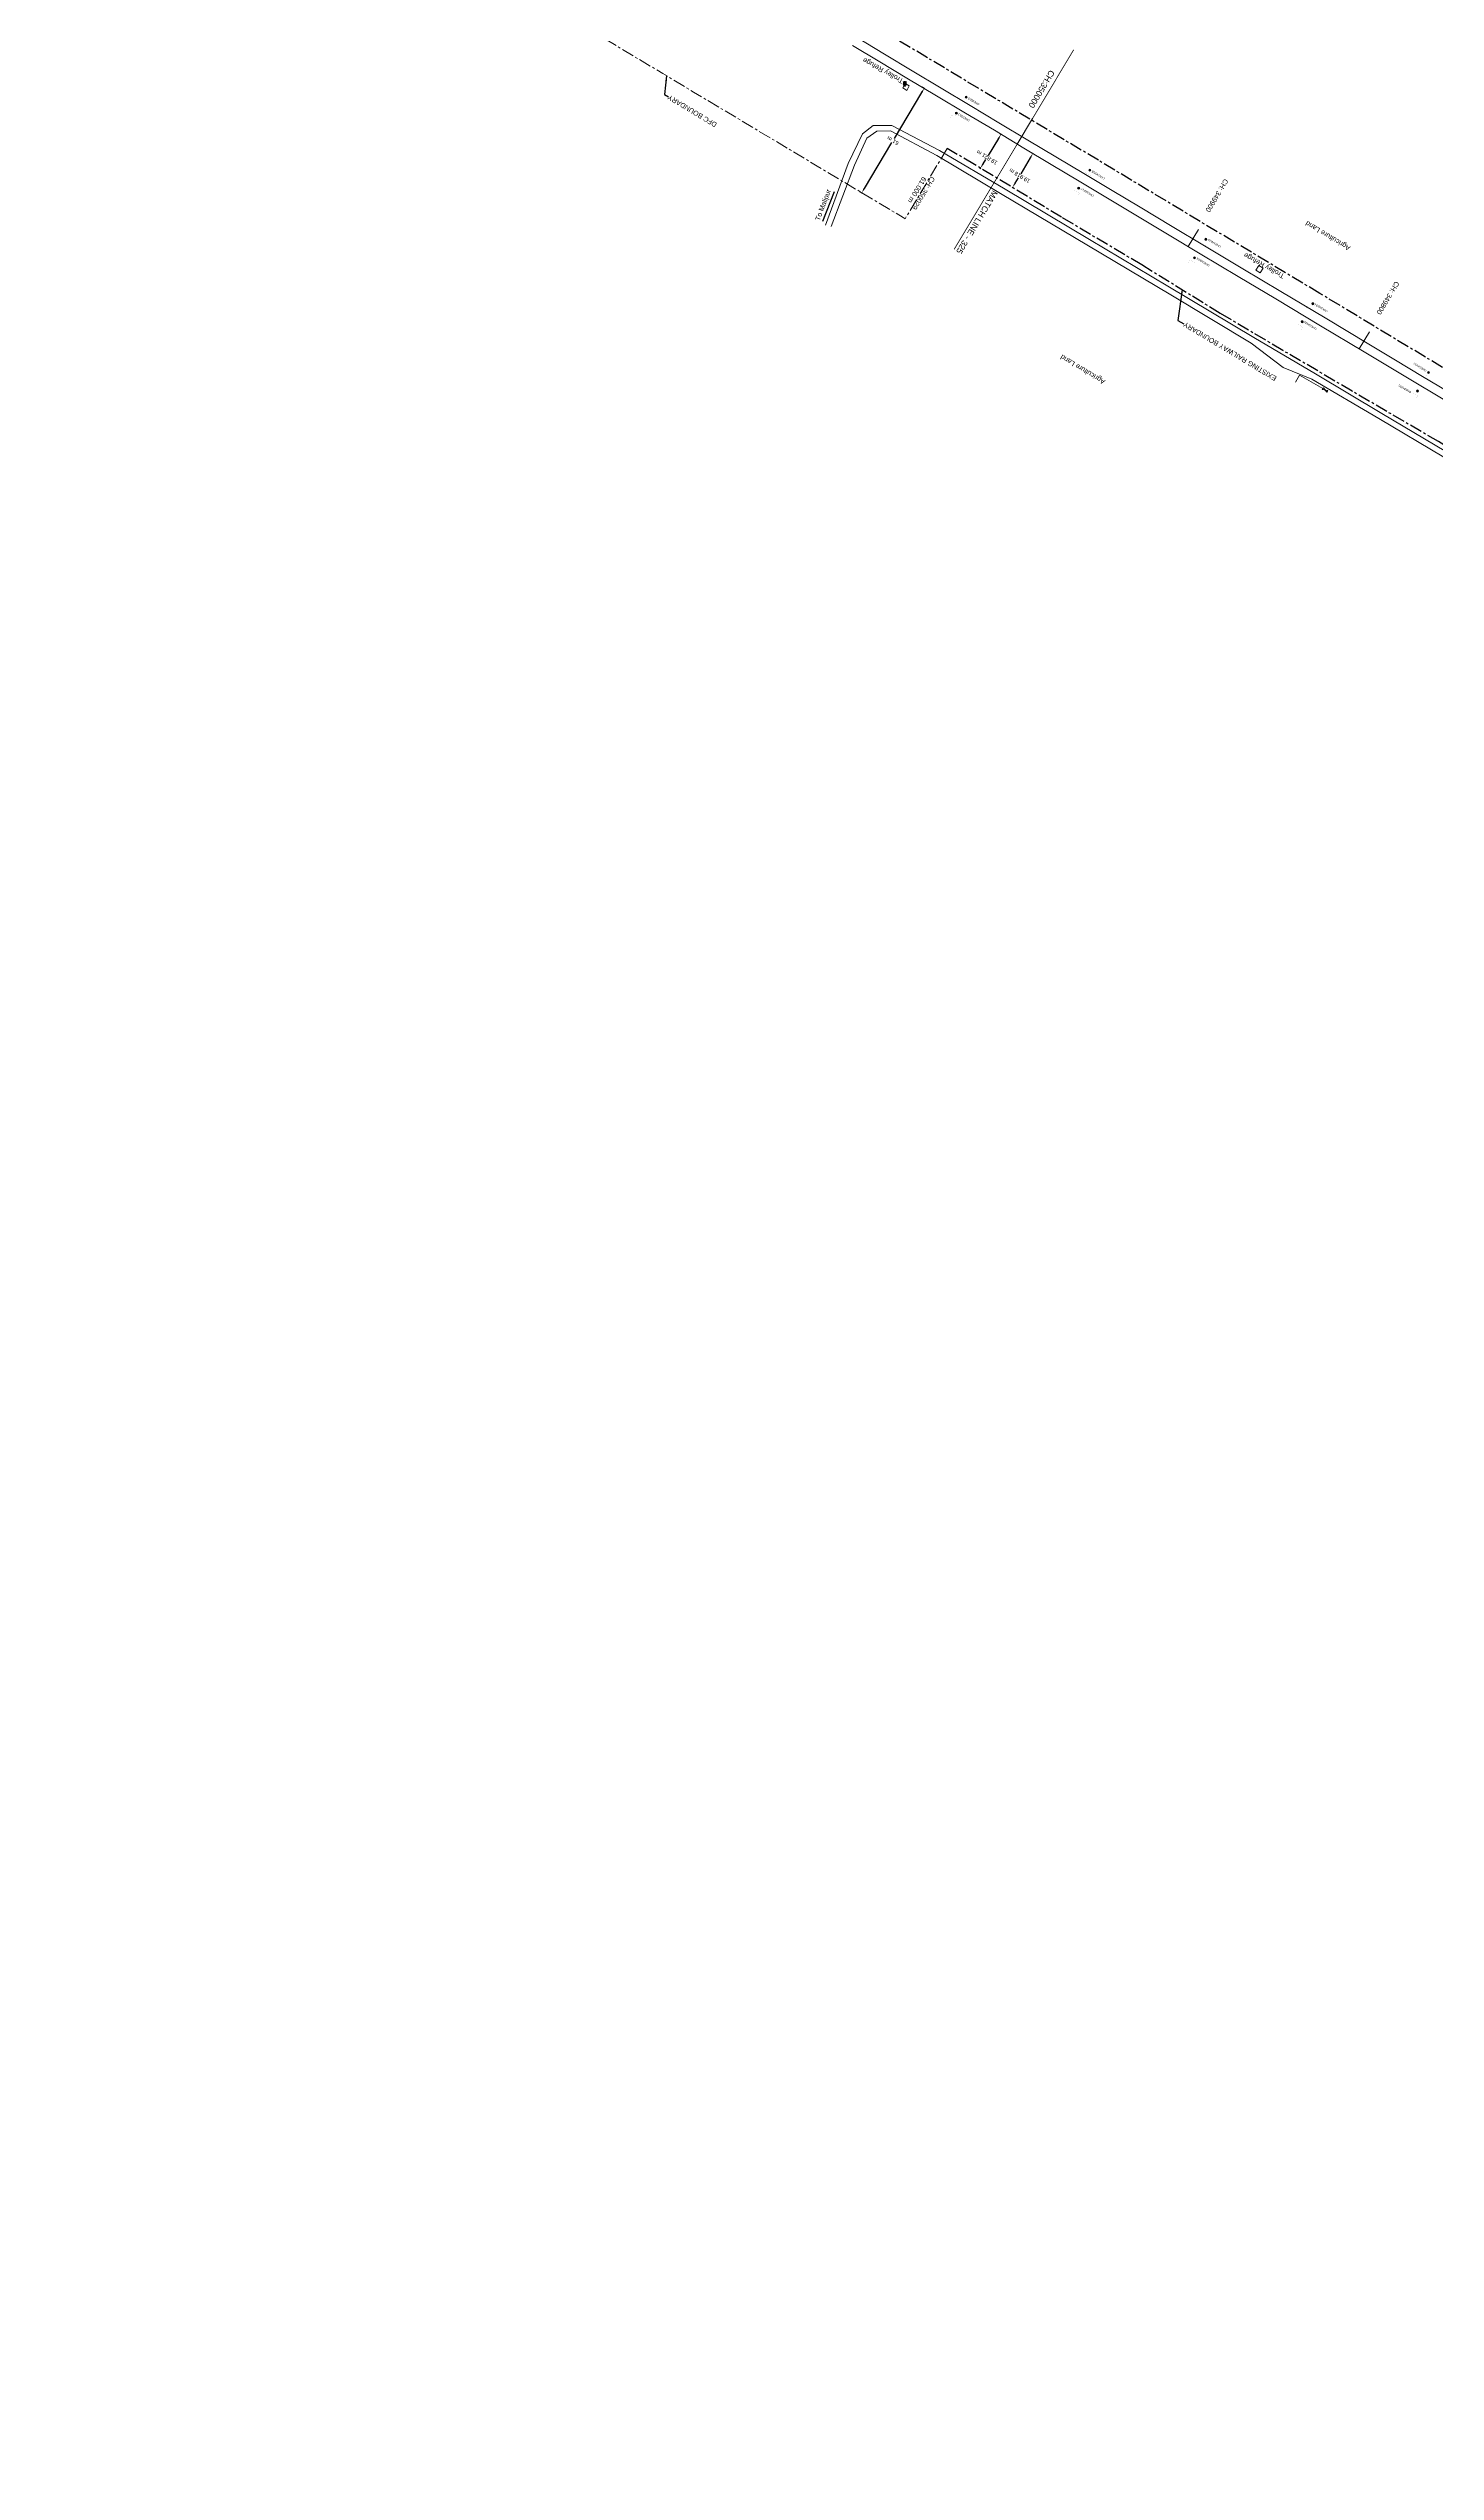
# Model space of a CAD drawing. Header units: metres. Extents: x 593168 to 611286, y 3401475 to 3412398.
# Drawn here: x 602197 to 602893, y 3405489 to 3406704 of the extents above; entities that cross this region are included whole.
import ezdxf
from ezdxf.enums import TextEntityAlignment as Align

# ---------------------------------------------------------------- set-up
doc = ezdxf.new("R2010")
doc.units = ezdxf.units.M
doc.header["$MEASUREMENT"] = 0
doc.linetypes.add('CENTER', pattern=[2, 1.25, -0.25, 0.25, -0.25])
doc.linetypes.add('PHANTOM2', pattern=[1.25, 0.625, -0.125, 0.125, -0.125, 0.125, -0.125])
doc.layers.get('Defpoints').update_dxf_attribs({"lineweight": 0})
for name, color, linetype, lineweight in [('Cart Track', 34, 'Continuous', 0), ('Compound Wall', 251, 'Continuous', 0), ('DFCC BOUNDARY', 6, 'CENTER', 0), ('Existing IR Chainage', 7, 'Continuous', 0), ('Existing IR Track', 7, 'Continuous', 0), ('Gate', 251, 'Continuous', 0), ('OHE MAST', 8, 'Continuous', 0), ('OHE MAST TEXT', 8, 'Continuous', 0), ('Side Details', 251, 'Continuous', 0), ('Sign Board', 251, 'Continuous', 0), ('Subroad Edge', 34, 'Continuous', 0), ('Text1', 251, 'Continuous', 0), ('Trolley Stand', 251, 'Continuous', 0)]:
    doc.layers.add(name, color=color, linetype=linetype, lineweight=lineweight)
doc.layers.add('Existing Railway Boundary', color=7, linetype='CENTER')
doc.layers.add('MATCH LINE', color=7, linetype='Continuous')
doc.styles.get("Standard").update_dxf_attribs({"font": 'arial.ttf'})
doc.styles.add('Style-Arial', font='arial.ttf')
doc.dimstyles.new('ISO-25', dxfattribs={"dimtxt": 2.5, "dimasz": 2.5, "dimexe": 1.25, "dimexo": 0.625, "dimtad": 1, "dimtxsty": 'Standard', "dimcen": 2.5, "dimadec": 0, "dimazin": 0, "dimtfac": 1, "dimtmove": 0, "dimatfit": 3, "dimfxl": 1, "dimarcsym": 0})
doc.dimstyles.get("Standard").update_dxf_attribs({"dimtxt": 2.5, "dimasz": 0.18, "dimexe": 0.18, "dimexo": 0.0625, "dimgap": 0.09, "dimtad": 0, "dimtih": 1, "dimtoh": 1, "dimdec": 3, "dimzin": 0, "dimdsep": 46, "dimtxsty": 'Standard', "dimcen": 0.09, "dimaunit": 1, "dimadec": 4, "dimazin": 0, "dimtfac": 1, "dimtdec": 3, "dimtofl": 0, "dimtmove": 0, "dimatfit": 3, "dimfxl": 1, "dimtolj": 1, "dimtzin": 0, "dimarcsym": 0})

# ---------------------------------------------------------------- blocks, each defined once
blk = doc.blocks.new('GT')
at = {"layer": 'Gate'}
for p, q in [((-0.5, -0.5), (-0.5, 0.5)), ((-0.5, 0.5), (0.5, -0.5)), ((0.5, 0.5), (0.5, -0.5))]:
    blk.add_line(p, q, dxfattribs=at)
blk.add_lwpolyline([(0.5, 0.5), (-0.5, -0.5)], dxfattribs=at)
blk = doc.blocks.new('SIG')
for color, points in [(1, [(-0.2, 0.4, 0.180295), (0, 0.3, -0.00255), (0, 0.3, -0.00255), (0, 0.3, 0.180295), (0.2, 0.4, -0.002654), (0.2, 0.4, 0.184495), (0.3, 0.7, 1.000001), (-0.3, 0.7, 0.184495), (-0.2, 0.4, -0.002654)]), (2, [(0.2, -0.2, -0.002654), (0.2, -0.2, 0.184495), (0.3, 0, 1.000001), (-0.3, 0, 0.184495), (-0.2, -0.2, -0.002654), (-0.2, -0.2, 0.180295), (0, -0.3, -0.00255), (0, -0.3, -0.00255), (0, -0.3, 0.180295)]), (3, [(0.2, -0.9, -0.002654), (0.2, -0.9, 0.184495), (0.3, -0.6, 1.000001), (-0.3, -0.6, 0.184495), (-0.2, -0.9, -0.002654), (-0.2, -0.9, 0.395599)])]:
    blk.add_hatch(color=color).paths.add_polyline_path(points)
for p, q in [((-0.3, 1), (-0.3, -0.9)), ((0.3, -0.9), (0.3, 1))]:
    blk.add_line(p, q)
for points in [[(-0.3, 1), (-0.8, 1, 0.198758), (-0.4, 0.4, 0.003814), (-0.3, 0.4, 0.003814)], [(-0.3, 0.3), (-0.8, 0.3, 0.198758), (-0.4, -0.2, 0.003727), (-0.3, -0.3, 0.003727)], [(0.3, 1), (0.8, 1, -0.198758), (0.4, 0.4, -0.003814), (0.3, 0.4, -0.003814)], [(0.3, 0.3), (0.8, 0.3, -0.198758), (0.4, -0.2, -0.003727), (0.3, -0.3, -0.003727)], [(-0.3, -0.3), (-0.8, -0.3, 0.198758), (-0.4, -0.9, 0.003639), (-0.3, -0.9)], [(0.3, -0.3), (0.8, -0.3, -0.198758), (0.4, -0.9, -0.003639), (0.3, -0.9)]]:
    blk.add_lwpolyline(points, format="xyb")
for centre, radius, start, end in [((0, 0.9), 0.324, 12.4049, 167.5951), ((0, 0.8), 0.357, 27.7578, 152.2422), ((0, -0.9), 0.324, 181.4572, 358.5428)]:
    blk.add_arc(centre, radius, start, end)
blk = doc.blocks.new('OHE MAST')
h = blk.add_hatch(color=256)
h.dxf.hatch_style = 1
edge = h.paths.add_edge_path()
edge.add_arc((0, 0), 0.514, 0, 360)
at = {"const_width": 0.01}
for points in [[(1.5, 3.5), (1.5, 2), (-1.5, 2), (-1.5, 3.5)], [(0, 2), (0, 0)]]:
    blk.add_lwpolyline(points, dxfattribs=at)
blk.add_circle((0, 0), 0.514)
blk = doc.blocks.new('*D169')
at = {"layer": 'Defpoints', "color": 0, "linetype": 'ByBlock', "ltscale": 5, "transparency": 16777216}
for p in [(602690.4, 3406651.2), (602690.7, 3406651.1), (602680.2, 3406634.2)]:
    blk.add_point(p, dxfattribs=at)
at = {"layer": 'DFCC BOUNDARY', "color": 0, "linetype": 'ByBlock', "lineweight": -2, "ltscale": 5, "transparency": 16777216}
for p, q in [((602689.4, 3406648.9), (602684.7, 3406640.9)), ((602690.5, 3406651.2), (602690.8, 3406651)), ((602681.8, 3406636.1), (602683.5, 3406638.9)), ((602680.3, 3406634.1), (602680.6, 3406633.9))]:
    blk.add_line(p, q, dxfattribs=at)
at = {"layer": 'DFCC BOUNDARY', "color": 0, "linetype": 'ByBlock', "ltscale": 5, "transparency": 16777216}
for points in [[(602689.1, 3406649.1), (602689.8, 3406648.7), (602690.7, 3406651.1)], [(602681.4, 3406636.3), (602682.1, 3406635.9), (602680.5, 3406634)]]:
    blk.add_solid(points, dxfattribs=at)
at = {"layer": 'DFCC BOUNDARY', "color": 0, "linetype": 'ByBlock', "ltscale": 5, "transparency": 16777216, "insert": (602684.1, 3406639.9), "char_height": 2, "attachment_point": 5, "rotation": 149, "style": 'Style-Arial'}
blk.add_mtext('\\A1;19.918 m', dxfattribs=at)
blk = doc.blocks.new('TerminatorOpen_0.5')
at = {"color": 0, "linetype": 'ByBlock', "lineweight": -2}
for q in [(-1, 0.25), (-1, 0), (-1, -0.25)]:
    blk.add_line((0, 0), q, dxfattribs=at)
blk = doc.blocks.new('*D170')
at = {"layer": 'Defpoints', "color": 0, "linetype": 'ByBlock', "ltscale": 5, "transparency": 16777216}
for p in [(602674.2, 3406661), (602663.9, 3406644), (602664.4, 3406643.7)]:
    blk.add_point(p, dxfattribs=at)
at = {"layer": 'DFCC BOUNDARY', "color": 0, "linetype": 'ByBlock', "lineweight": -2, "ltscale": 5, "transparency": 16777216}
for p, q in [((602674.3, 3406660.9), (602674.8, 3406660.6)), ((602665.7, 3406645.8), (602667.1, 3406648.1)), ((602673.4, 3406658.5), (602668.3, 3406650.1)), ((602664, 3406644), (602664.6, 3406643.6))]:
    blk.add_line(p, q, dxfattribs=at)
at = {"layer": 'DFCC BOUNDARY', "color": 0, "linetype": 'ByBlock', "ltscale": 5, "transparency": 16777216}
for points in [[(602673.1, 3406658.7), (602673.8, 3406658.3), (602674.7, 3406660.6)], [(602665.4, 3406646.1), (602666.1, 3406645.6), (602664.4, 3406643.7)]]:
    blk.add_solid(points, dxfattribs=at)
at = {"layer": 'DFCC BOUNDARY', "color": 0, "linetype": 'ByBlock', "ltscale": 5, "transparency": 16777216, "insert": (602667.7, 3406649.1), "char_height": 2, "attachment_point": 5, "rotation": 149, "style": 'Style-Arial'}
blk.add_mtext('\\A1;19.821 m', dxfattribs=at)
blk = doc.blocks.new('*D214')
at = {"layer": 'Defpoints', "color": 0, "linetype": 'ByBlock', "ltscale": 5, "transparency": 16777216}
for p in [(602635, 3406684.4), (602636.2, 3406683.7), (602603.7, 3406632.1)]:
    blk.add_point(p, dxfattribs=at)
at = {"layer": 'DFCC BOUNDARY', "color": 0, "linetype": 'ByBlock', "lineweight": -2, "ltscale": 5, "transparency": 16777216}
for p, q in [((602635.1, 3406684.4), (602636.3, 3406683.6)), ((602634.9, 3406681.6), (602621.1, 3406658.5)), ((602606.2, 3406633.5), (602619.9, 3406656.6)), ((602603.8, 3406632), (602605, 3406631.3))]:
    blk.add_line(p, q, dxfattribs=at)
at = {"layer": 'DFCC BOUNDARY', "color": 0, "linetype": 'ByBlock', "ltscale": 5, "transparency": 16777216}
for points in [[(602634.5, 3406681.8), (602635.3, 3406681.4), (602636.2, 3406683.7)], [(602605.8, 3406633.7), (602606.5, 3406633.3), (602604.9, 3406631.4)]]:
    blk.add_solid(points, dxfattribs=at)
at = {"layer": 'DFCC BOUNDARY', "color": 0, "linetype": 'ByBlock', "ltscale": 5, "transparency": 16777216, "insert": (602620.5, 3406657.5), "char_height": 2, "attachment_point": 5, "rotation": 149, "style": 'Style-Arial'}
blk.add_mtext('\\A1;61 m', dxfattribs=at)

msp = doc.modelspace()

# ---------------------------------------------------------------- linework, layer by layer
at = {"layer": 'Compound Wall'}
msp.add_polyline3d([(602822.404, 3406536.4442, 259.1412), (602824.3798, 3406539.947, 259.1212), (602836.1282, 3406533.1612, 258.9952)], dxfattribs=at)
at = {"layer": 'DFCC BOUNDARY', "ltscale": 5, "flags": 128}
msp.add_lwpolyline([(602647.7208, 3406653.5383), (602626.6516, 3406618.3556), (602625.5805, 3406618.9982), (602611.1663, 3406627.6057), (602596.216, 3406636.5335), (602582.5302, 3406644.7469), (602568.9277, 3406652.9103), (602552.3295, 3406662.8333), (602536.3002, 3406672.4162), (602520.5809, 3406681.8447), (602505.0492, 3406691.1608), (602490.4216, 3406699.9116), (602475.8003, 3406708.6586), (602457.241, 3406719.757), (602438.4392, 3406731.0003), (602423.8153, 3406739.7577), (602408.864, 3406748.7122), (602392.2261, 3406758.6842), (602375.1982, 3406768.8897), (602363.6657, 3406775.7943), (602351.4914, 3406783.083), (602335.8361, 3406792.4539), (602319.9244, 3406801.9787), (602297.3716, 3406815.4363), (602274.3314, 3406829.2051), (602254.6485, 3406841.0081), (602235.3909, 3406852.5562), (602216.7277, 3406863.7367), (602198.6689, 3406874.5552), (602176.9567, 3406887.5198), (602155.5265, 3406900.3159), (602154.6798, 3406900.8228), (602175.5337, 3406935.6333), (602160.0051, 3406944.9303), (602143.5523, 3406954.7809), (602128.2101, 3406963.9475), (602112.3641, 3406973.4149), (602096.6485, 3406982.8462), (602080.6999, 3406992.4172), (602064.4521, 3407002.1395), (602047.7153, 3407012.1542), (602032.8721, 3407021.0407), (602017.6437, 3407030.1578), (602002.1142, 3407039.4564), (601986.1202, 3407049.033), (601973.6769, 3407056.4909), (601960.9086, 3407064.1435), (601944.1732, 3407074.1285), (601927.3741, 3407084.1514), (601906.8472, 3407096.4415), (601886.4643, 3407108.6456), (601861.6498, 3407123.4596), (601846.2482, 3407132.7021), (601831.1142, 3407141.784), (601813.6892, 3407152.1752), (601796.819, 3407162.2357), (601779.3481, 3407172.7246), (601762.3524, 3407182.9283), (601759.5179, 3407184.6179), (601758.4136, 3407182.7394), (601745.8285, 3407190.2413), (601730.5285, 3407199.3615), (601715.7626, 3407208.1913), (601701.0965, 3407216.9614), (601684.5348, 3407226.9036), (601667.9815, 3407236.8409), (601651.0738, 3407246.9555), (601634.3282, 3407256.9731), (601616.8023, 3407267.4338), (601599.6778, 3407277.6548), (601584.1867, 3407286.8622), (601569.1257, 3407295.8142), (601552.032, 3407306.0817), (601535.2402, 3407316.1678), (601518.1811, 3407326.4177), (601501.2869, 3407336.5686), (601484.4898, 3407346.5568), (601467.9521, 3407356.3908), (601452.0029, 3407365.9137), (601421.449, 3407384.1568), (601420.948, 3407384.4587), (601406.0517, 3407393.4343), (601389.5488, 3407403.301), (601381.5204, 3407408.1011), (601358.7309, 3407421.7832), (601344.5292, 3407430.3151), (601328.2198, 3407440.1976), (601315.5488, 3407447.8754), (601317.2433, 3407450.7097)], dxfattribs=at)
at = {"layer": 'Existing IR Chainage', "color": 7, "linetype": 'Continuous', "lineweight": 13, "flags": 128}
for points in [[(602690.5496, 3406668.649), (602682.8328, 3406655.7862)], [(602773.7677, 3406612.9766), (602768.6215, 3406604.4024)], [(602859.5577, 3406561.6083), (602854.4174, 3406553.0306)]]:
    msp.add_lwpolyline(points, dxfattribs=at)
at = {"layer": 'Existing IR Track', "color": 0, "lineweight": 15, "flags": 128}
for points in [[(602903.2688, 3406529.0472), (602886.1582, 3406539.2978), (602872.5939, 3406547.4138), (602859.2011, 3406555.4271), (602837.2191, 3406568.5728), (602815.1297, 3406581.7826), (602795.9393, 3406593.2663), (602776.7203, 3406604.7671), (602760.5564, 3406614.4611), (602744.513, 3406624.0829), (602730.444, 3406632.5125), (602716.28, 3406640.999), (602702.2433, 3406649.3834), (602688.2237, 3406657.7576), (602673.6663, 3406666.4752), (602659.2065, 3406675.1345), (602644.7307, 3406683.8043), (602630.1602, 3406692.5309), (602616.2128, 3406700.8841), (602602.1992, 3406709.277)], [(602900.9588, 3406525.1876), (602883.6538, 3406535.5409), (602870.277, 3406543.5419), (602856.7897, 3406551.6089), (602834.9143, 3406564.7182), (602812.5447, 3406578.1234), (602793.6417, 3406589.4273), (602774.6555, 3406600.7809), (602758.2599, 3406610.6214), (602742.3869, 3406620.1482), (602728.1427, 3406628.6683), (602713.9414, 3406637.1627), (602699.9443, 3406645.54), (602686.199, 3406653.7668), (602671.3817, 3406662.6561), (602656.9085, 3406671.339), (602642.4407, 3406679.9785), (602627.5484, 3406688.8717), (602613.9198, 3406697.0507), (602600.2731, 3406705.2407)]]:
    msp.add_lwpolyline(points, dxfattribs=at)
at = {"layer": 'Existing Railway Boundary', "ltscale": 5}
for points in [[(604659.1105, 3405488.9196), (604078.9713, 3405836.4599), (604053.7197, 3405852.8891), (604008.7617, 3405879.07), (603965.992, 3405903.6866), (603879.3631, 3405955.5229), (603819.4348, 3405990.9528), (603774.7746, 3406017.0313), (603733.1508, 3406042.3903), (603560.5086, 3406145.88), (603432.2214, 3406222.5824), (603260.3606, 3406325.2533), (603217.2858, 3406350.9488), (603149.6048, 3406392.0932), (603105.6815, 3406417.8676), (603069.1801, 3406440.6415), (603025.1915, 3406466.172), (602981.7573, 3406492.1818), (602834.6145, 3406580.8964), (602723.556, 3406647.6315), (602240.837, 3406937.0674), (602116.2948, 3407010.7668)], [(603983.1753, 3405858.527), (603977.7988, 3405861.7016), (603938.8476, 3405884.9873), (603880.4901, 3405918.7536), (603752.3137, 3405989.871), (603537.3093, 3406119.9172), (603414.9047, 3406194.3837), (603250.9761, 3406292.9975), (603175.4189, 3406337.3779), (603132.0767, 3406363.2965), (603132.157, 3406363.3948), (603089.0433, 3406389.4447), (603052.1127, 3406410.8938), (602894.1115, 3406506.59), (602850.8291, 3406531.8584), (602816.0861, 3406552.3058), (602784.6276, 3406570.8909), (602745.4037, 3406595.1399), (602705.0497, 3406619.0732), (602661.4042, 3406645.5443), (602647.7197, 3406653.539)]]:
    msp.add_lwpolyline(points, dxfattribs=at)
at = {"layer": 'MATCH LINE', "linetype": 'PHANTOM2', "ltscale": 15, "const_width": 0.4}
msp.add_lwpolyline([(602711.1994, 3406703.0694), (602651.2415, 3406602.9989)], dxfattribs=at)
at = {"layer": 'Subroad Edge'}
for points in [[(602586.6651, 3406615.1184, 259.0422), (602598.0969, 3406646.0402, 258.9622), (602605.3389, 3406660.934, 258.9442), (602610.5637, 3406665.1434, 258.9362), (602619.9465, 3406665.001, 258.8832), (602643.875, 3406652.592, 258.8103), (602676.8489, 3406633.2131, 258.8473), (602719.117, 3406607.9462, 258.8213), (602758.3732, 3406584.4674, 258.9272), (602801.4427, 3406558.7641, 258.9982), (602832.4711, 3406540.6218, 258.9442), (602865.7811, 3406520.6543, 259.0092), (602897.8375, 3406501.7118, 259.0652), (602930.8352, 3406481.738, 259.0822), (602967.1107, 3406459.647, 259.2201), (603000.5737, 3406439.3572, 259.1942), (603022.9843, 3406426.0806, 259.1562), (603041.4704, 3406415.0863, 259.2581), (603055.7915, 3406406.5664, 259.3051)], [(602589.5753, 3406614.3641, 259.0282), (602601.2587, 3406645.2444, 258.9532), (602607.3759, 3406658.802, 258.8333), (602612.4933, 3406662.2959, 258.8143), (602619.2764, 3406662.417, 258.8043), (602642.5172, 3406649.9654, 258.8562), (602675.3494, 3406630.4494, 258.9162), (602717.6946, 3406605.1838, 258.9192), (602759.9138, 3406580.2427, 259.0152), (602800.1633, 3406556.0018, 259.0162), (602816.2104, 3406543.7941, 258.7513), (602830.625, 3406537.9318, 258.9732), (602864.1382, 3406518.2345, 259.1412), (602896.7822, 3406498.7429, 259.1452), (602929.6663, 3406479.106, 259.1212), (602965.8403, 3406457.5296, 259.2491), (602999.7118, 3406436.8988, 259.2451), (603021.817, 3406423.8507, 259.1682), (603039.6423, 3406412.8949, 259.3201), (603054.836, 3406403.5931, 259.3761)]]:
    msp.add_polyline3d(points, dxfattribs=at)
at = {"layer": 'Trolley Stand'}
for points in [[(602627.4489, 3406682.6667, 260.4778), (602628.7383, 3406684.9585, 260.4688), (602626.7053, 3406686.21, 260.4438), (602625.4159, 3406683.9182, 260.4438)], [(602804.7358, 3406591.2923, 260.6527), (602806.2739, 3406593.6326, 260.5618), (602804.0965, 3406594.9631, 260.5737), (602802.5576, 3406592.6216, 260.5737)]]:
    msp.add_polyline3d(points, close=True, dxfattribs=at)

# ---------------------------------------------------------------- block references
at = {"layer": 'Gate', "xscale": 2.595611376731149, "yscale": 0.9997078268804608, "zscale": 2.595611376731149, "rotation": 329.0500754610648}
msp.add_blockref('GT', (602837.2376, 3406532.4877, 156.3202), dxfattribs=at)
at = {"layer": 'OHE MAST', "rotation": 149.0208306544456}
for p in [(602652.3345, 3406671.2494), (602657.2524, 3406679.3163), (602713.6757, 3406633.6598), (602719.2236, 3406642.6306), (602771.7896, 3406598.7048), (602777.4634, 3406608.0234), (602831.0867, 3406575.732), (602825.748, 3406566.7071), (602889.0665, 3406541.2127), (602883.573, 3406531.96)]:
    msp.add_blockref('OHE MAST', p, dxfattribs=at)
at = {"layer": 'Sign Board', "xscale": 0.999707826989537, "yscale": 0.999707826989537, "zscale": 0.999707826989537}
msp.add_blockref('SIG', (602626.5055, 3406685.9517, 260.4478), dxfattribs=at)

# ---------------------------------------------------------------- texts
at = {"layer": 'Cart Track'}
msp.add_text('To Malipur', height=2.5, rotation=69.7663394, dxfattribs=at).set_placement((602583.7887, 3406617.0967, 260.5337))
at = {"layer": 'DFCC BOUNDARY', "linetype": 'Continuous', "ltscale": 5}
msp.add_text('DFC BOUNDARY', height=2.5, rotation=149, dxfattribs=at).set_placement((602507.905, 3406679.508, 613.7163), align=Align.MIDDLE_RIGHT)
at = {"layer": 'DFCC BOUNDARY', "char_height": 2.5, "attachment_point": 4, "rotation": 238.5663087, "line_spacing_factor": 0.60036, "style": 'Style-Arial'}
for s, insert in [('61.000 m', (602636.4616, 3406638.9623)), ('CH: 350029', (602640.6695, 3406639.103))]:
    msp.add_mtext(s, dxfattribs=dict(at, insert=insert))
at = {"layer": 'Existing IR Chainage', "color": 7, "lineweight": 0, "attachment_point": 6, "style": 'Style-Arial'}
for s, insert, char_height, rotation, line_spacing_factor in [('CH:350000', (602689.6199, 3406674.2351), 3, 239.0391701, 0.6003), ('CH: 349900', (602778.1993, 3406621.9797), 2.5, 239.0282003, 0.60036), ('CH: 349800', (602863.9833, 3406570.6144), 2.5, 239.0671241, 0.60036)]:
    msp.add_mtext(s, dxfattribs=dict(at, insert=insert, char_height=char_height, rotation=rotation, line_spacing_factor=line_spacing_factor))
at = {"layer": 'Existing Railway Boundary', "linetype": 'Continuous', "ltscale": 5}
msp.add_text('EXISTING RAILWAY BOUNDARY', height=2.5, rotation=149, dxfattribs=at).set_placement((602767.1856, 3406566.6846, 872.8575), align=Align.RIGHT)
at = {"layer": 'MATCH LINE', "linetype": 'Continuous'}
msp.add_text('MATCH LINE - 325', height=3, rotation=239.0346667, dxfattribs=at).set_placement((602670.6484, 3406632.851))
at = {"layer": 'OHE MAST TEXT'}
for s, p in [('OHE350/1', (602659.0837, 3406667.8967, 260.269)), ('OHE350/2', (602664.0317, 3406675.9591, 260.073)), ('OHE349/28', (602726.8722, 3406638.7979, 260.334)), ('OHE349/27', (602721.3881, 3406630.0941, 260.126)), ('OHE349/25', (602779.4129, 3406595.2012, 260.037)), ('OHE349/26', (602785.1583, 3406604.5905, 260.166)), ('OHE349/24', (602838.6001, 3406572.1763, 260.452)), ('OHE349/23', (602833.1413, 3406563.3708, 261.237)), ('OHE349/22', (602888.2182, 3406542.4653, 260.163)), ('OHE349/21', (602880.6072, 3406531.5924, 260.279))]:
    msp.add_text(s, height=1, rotation=149, dxfattribs=at).set_placement(p)
at = {"layer": 'Side Details'}
for p in [(602850.1625, 3406604.2848, 156.3202), (602727.2138, 3406537.2596, 156.3202)]:
    msp.add_text('Agriculture Land', height=2.5, rotation=149, dxfattribs=at).set_placement(p)
at = {"layer": 'Text1'}
for p in [(602626.0942, 3406688.1484, 519.479), (602626.0942, 3406688.1484, 519.479), (602817.1563, 3406590.3864, 519.479), (602817.1563, 3406590.3864, 519.479)]:
    msp.add_text('Trolley Refuge', height=2.5, rotation=151.0443592, dxfattribs=at).set_placement(p)

# ---------------------------------------------------------------- dimensions: what is measured, and where the dimension line sits
at = {"layer": 'DFCC BOUNDARY', "linetype": 'ByBlock', "ltscale": 5}
dim = msp.add_aligned_dim(p1=(602603.6911, 3406632.0696), p2=(602634.9945, 3406684.4251), distance=-1.3882, dimstyle='Standard', override={"dimtxt": 2, "dimasz": 2.5, "dimexe": 0.125, "dimexo": 0.125, "dimgap": 0.125, "dimtad": 1, "dimtih": 0, "dimtoh": 0, "dimdec": 3, "dimzin": 11, "dimpost": ' m', "dimtxsty": 'Style-Arial', "dimsah": 1, "dimadec": 4, "dimazin": 3, "dimtmove": 2, "dimatfit": 1, "dimldrblk": 'TerminatorOpen_0.5', "dimfrac": 2, "dimtzin": 11}, dxfattribs=at)
dim.commit()
dim.dimension.update_dxf_attribs({"geometry": '*D214', "text_midpoint": (602620.5343, 3406657.5349), "text_rotation": 149})
at = {"layer": 'DFCC BOUNDARY', "color": 7, "linetype": 'ByBlock', "ltscale": 5}
for base, p1, p2, angle, picture, middle in [((602664.449, 3406643.6976), (602674.1951, 3406660.9683), (602663.9164, 3406644.0207), 238.7630884, '*D170', (602667.7066, 3406649.1261)), ((602690.7304, 3406651.0546), (602680.1881, 3406634.1518), (602690.417, 3406651.2422), 59.0988376, '*D169', (602684.069, 3406639.9247))]:
    dim = msp.add_linear_dim(base=base, p1=p1, p2=p2, angle=angle, dimstyle='Standard', override={"dimtxt": 2, "dimasz": 2.5, "dimexe": 0.125, "dimexo": 0.125, "dimgap": 0.125, "dimtad": 1, "dimtih": 0, "dimtoh": 0, "dimdec": 3, "dimzin": 11, "dimpost": ' m', "dimtxsty": 'Style-Arial', "dimsah": 1, "dimadec": 4, "dimazin": 3, "dimtmove": 2, "dimatfit": 1, "dimldrblk": 'TerminatorOpen_0.5', "dimfrac": 2, "dimtzin": 11}, dxfattribs=at)
    dim.commit()
    dim.dimension.update_dxf_attribs({"geometry": picture, "text_midpoint": middle, "dimtype": 129, "text_rotation": 149})

# ---------------------------------------------------------------- leaders
at = {"layer": 'Cart Track'}
msp.add_leader([(602585.3321, 3406617.1714), (602591.2952, 3406632.0126)], dimstyle='ISO-25', override={"dimtxt": 3, "dimasz": 2.5, "dimgap": 0.625, "dimtad": 0, "dimdec": 3, "dimzin": 2, "dimtdec": 3}, dxfattribs=at)
at = {"layer": 'DFCC BOUNDARY', "linetype": 'Continuous', "lineweight": 0, "ltscale": 5}
msp.add_leader([(602507.021, 3406689.9712), (602505.9881, 3406680.6603), (602507.905, 3406679.508)], dimstyle='ISO-25', override={"dimtxt": 3, "dimasz": 2.5, "dimgap": 0.625, "dimtad": 0, "dimdec": 3, "dimzin": 2, "dimtdec": 3}, dxfattribs=at)
at = {"layer": 'Existing Railway Boundary', "linetype": 'Continuous', "ltscale": 5}
msp.add_leader([(602765.5195, 3406582.7039), (602763.397, 3406567.3909), (602766.3561, 3406565.6083)], dimstyle='ISO-25', override={"dimtxt": 3, "dimasz": 2.5, "dimgap": 0.625, "dimtad": 0, "dimdec": 3, "dimzin": 2, "dimtdec": 3}, dxfattribs=at)

doc.saveas('drawing.dxf')
